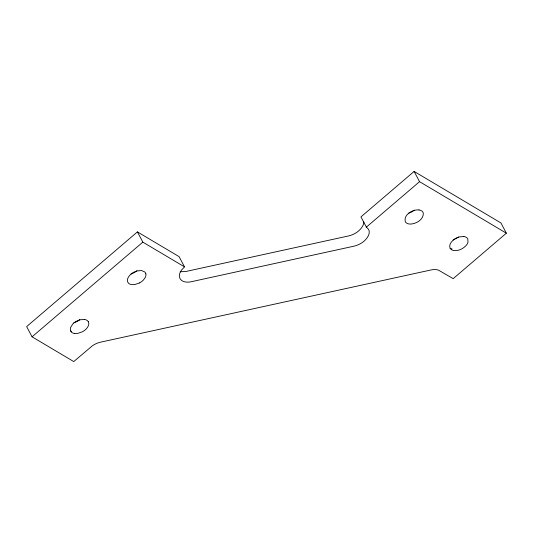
<?xml version="1.0" encoding="UTF-8"?>
<svg xmlns="http://www.w3.org/2000/svg" width="533" height="533" viewBox="0 0 533 533"><rect width="100%" height="100%" fill="white"/><g stroke="black" fill="none" stroke-linecap="round" stroke-linejoin="round"><path stroke-width="0.8" d="M184.505 266.866L181.467 270.144A14.504 8.788 -27.9 0 0 179.408 276.88C180.414 282.097 186.936 282.816 191.214 281.737L354.099 246.146C359.988 244.734 365.718 241.136 368.443 235.573A14.504 8.788 -27.9 0 0 368.516 229.27L366.364 227.125L360.941 216.891L414.121 171.426L500.933 222.947L506.35 233.188L453.177 278.659L438.519 270.151A14.551 8.821 -27.9 0 0 430.944 269.978L100.577 342.166A14.551 8.821 -27.9 0 0 92.382 345.79L73.747 361.574L32.067 336.823L26.65 326.589L137.414 231.895L179.088 256.633L184.505 266.866L142.831 242.129L137.414 231.895M32.067 336.823L142.831 242.129M366.364 227.125L419.544 181.666L506.35 233.188M414.427 210.122L411.583 212.054L408.391 213.34M458.78 237.058L453.19 239.937M139.553 282.916L134.742 284.562L131.751 284.622A9.987 6.056 -27.9 0 1 128.466 283.15A9.994 6.056 -27.9 0 1 129.752 275.321L132.297 273.143A10.127 6.136 -27.9 0 1 136.974 270.957L141.571 270.544L144.856 272.017A9.987 6.056 -27.9 0 1 145.829 273.889M130.931 273.975L134.129 272.683A10.007 6.063 -27.9 0 0 136.974 270.751M73.767 322.851L76.965 321.559A9.994 6.056 -27.9 0 0 79.81 319.627M419.031 209.915C412.762 209.322 403.454 214.479 405.287 221.668A9.987 6.05 -27.9 0 0 410.657 224.073C416.346 223.727 423.562 219.636 423.315 213.247A9.987 6.05 -27.9 0 0 418.991 209.949M463.837 236.512L459.233 236.925A9.994 6.056 -27.9 0 0 454.562 239.124C451.731 241.036 448.52 244.627 450.092 248.265M84.407 319.427L79.81 319.833L76.612 321.126A9.994 6.056 -27.9 0 0 72.601 324.211L70.409 327.875L70.669 331.173A9.994 6.056 -27.9 0 0 74.607 333.498M74.587 333.498L77.578 333.445L82.382 331.799A9.994 6.056 -27.9 0 0 87.379 327.522L88.112 326.283A10.027 6.076 -27.9 0 0 88.691 322.745L88.325 321.752M180.161 271.757L185.797 271.504L348.675 235.912C354.572 234.5 360.301 230.902 363.02 225.339A14.504 8.788 -27.9 0 0 363.819 221.961M450.931 248.525L452.044 249.018M70.623 330.746L71.509 331.433M414.121 171.426L419.544 181.666M84.407 319.44A9.994 6.056 -27.9 0 1 88.325 321.765M145.862 273.869A10.027 6.076 -27.9 0 1 145.282 277.407L143.584 279.845A10.027 6.076 -27.9 0 1 139.539 282.93M450.119 248.251A9.994 6.056 -27.9 0 0 454.036 250.577C458.433 251.023 462.817 248.931 465.829 245.82A9.994 6.056 -27.9 0 0 468.014 242.135L467.754 238.837A9.994 6.056 -27.9 0 0 463.837 236.519"/></g></svg>
